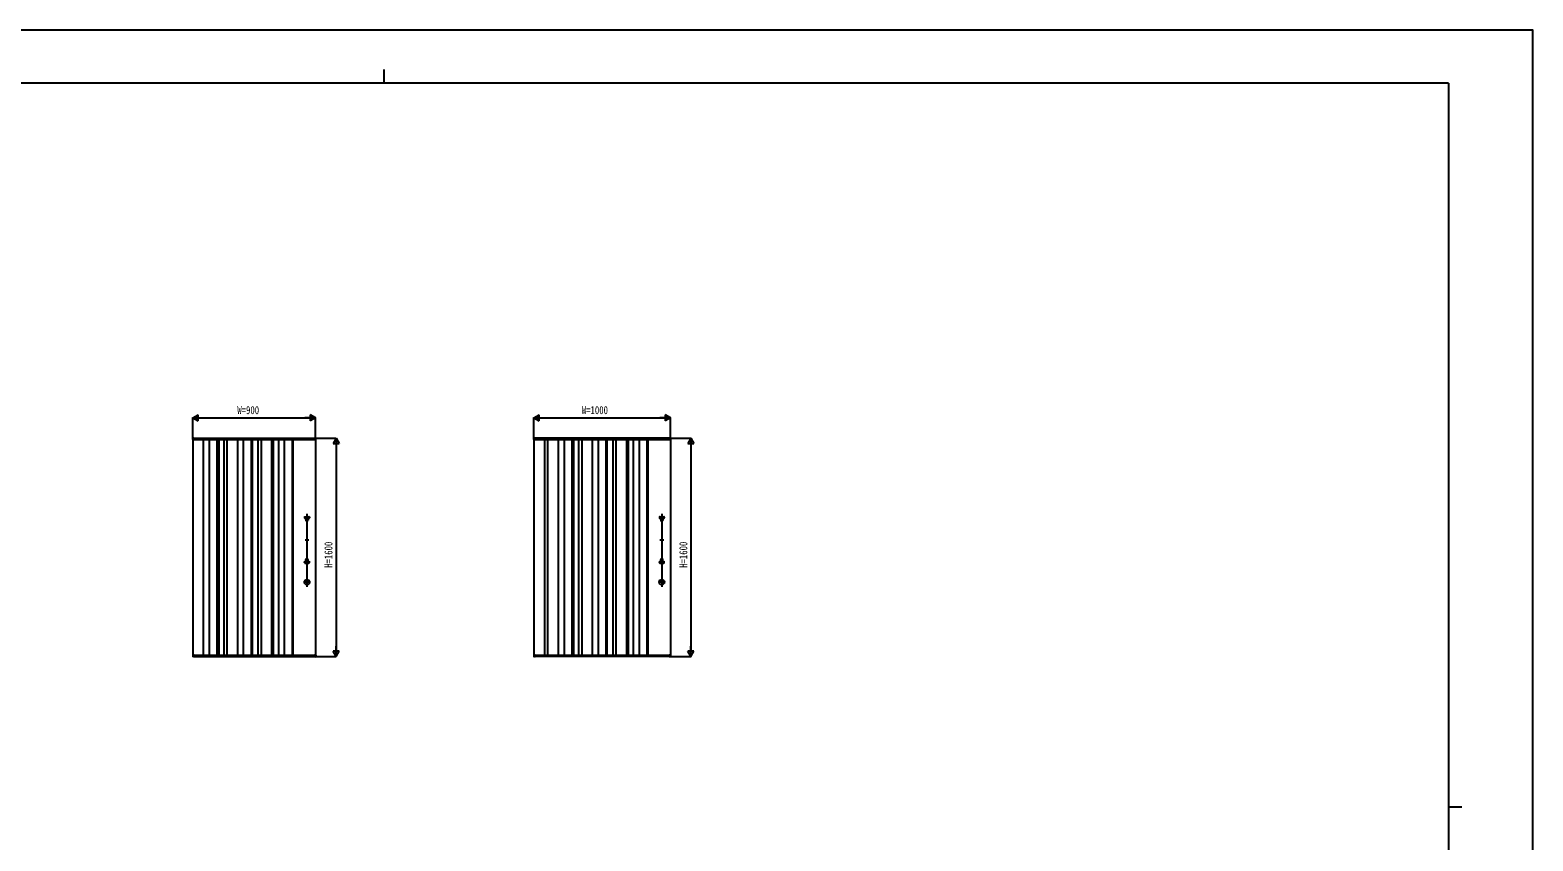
# Model space of a CAD drawing. Units: millimetres, scale not verified. Extents: x -8410 to 8410, y -5940 to 5940.
# Drawn here: x -2602 to 8410, y 0 to 5940 of the extents above; entities that cross this region are included whole.
import ezdxf
from ezdxf.enums import TextEntityAlignment as Align

# ---------------------------------------------------------------- set-up
doc = ezdxf.new("R2010")
doc.units = ezdxf.units.MM
doc.header["$LTSCALE"] = 30
for name, color, linetype in [('0-2_YKK_12', 2, 'Continuous'), ('0-3_YKK_A1', 4, 'Continuous'), ('0-4_YKK_D', 6, 'Continuous'), ('0-5_YKK_ZWAK', 7, 'Continuous')]:
    doc.layers.add(name, color=color, linetype=linetype)
doc.styles.add('ＭＳ ゴシック', font='')
doc.styles.get('ＭＳ ゴシック').set_extended_font_data('MS Gothic')

msp = doc.modelspace()

# ---------------------------------------------------------------- linework, layer by layer
at = {"layer": '0-2_YKK_12'}
for p, q in [((-550.46, 2369), (-595.7, 2369)), ((-557.97, 2360), (-588.86, 2360)), ((-573.46, 2396.84), (-573.46, 1860.54)), ((2049.54, 2369), (2004.3, 2369)), ((2042.03, 2360), (2011.14, 2360)), ((2026.54, 2396.84), (2026.54, 1860.54)), ((-587.72, 2205), (-559.2, 2205)), ((2012.28, 2205), (2040.8, 2205)), ((-550.46, 2041), (-595.7, 2041)), ((-588.84, 2050), (-560.32, 2050)), ((2049.54, 2041), (2004.3, 2041)), ((2011.16, 2050), (2039.68, 2050)), ((-551.08, 1896), (-596.32, 1896)), ((2048.92, 1896), (2003.68, 1896))]:
    msp.add_line(p, q, dxfattribs=at)
at = {"layer": '0-3_YKK_A1'}
for p, q in [((-1410.27, 2946.76), (-1410.27, 2948.64)), ((-1410.27, 2939.92), (-1410.27, 2946.76)), ((-1410.02, 2939.51), (-1410.02, 2939.51)), ((-1410.02, 2939.5), (-1410.02, 2938.69)), ((-1409.96, 2938.45), (-1409.97, 1361.61)), ((-1408.86, 2937.86), (-1409.06, 2937.87)), ((-1403.18, 2950.49), (-1408.86, 2950.14)), ((-1403.18, 2937.51), (-1408.86, 2937.86)), ((-1402.97, 2950.29), (-1402.97, 2948.34)), ((-1402.97, 2950), (-516.97, 2950)), ((-516.97, 2938), (-1402.97, 2938)), ((-1332.96, 2938), (-1332.97, 1362)), ((-1289.96, 2938), (-1289.96, 1362)), ((-1232.96, 2938), (-1232.96, 1362)), ((-1219.96, 2938), (-1219.96, 1362)), ((-1182.96, 2938), (-1182.96, 1362)), ((-1159.96, 2938), (-1159.96, 1362)), ((-1082.96, 2938), (-1082.96, 1362)), ((-1039.96, 2938), (-1039.96, 1362)), ((-982.96, 2938), (-982.96, 1362)), ((-975.96, 2938), (-975.96, 1362)), ((-932.96, 2938), (-932.96, 1362)), ((-909.96, 2938), (-909.96, 1362)), ((-832.96, 2938), (-832.96, 1362)), ((-819.96, 2938), (-819.96, 1362)), ((-782.96, 2938), (-782.96, 1362)), ((-739.96, 2938), (-739.96, 1362)), ((-682.96, 2938), (-682.96, 1362)), ((-675.96, 2938), (-675.96, 1362)), ((-516.97, 2948.34), (-516.97, 2950.29)), ((-516.97, 2947.06), (-516.97, 2948.34)), ((-516.97, 2938.31), (-516.97, 2947.06)), ((-516.97, 2937.71), (-516.97, 2938.31)), ((-511.08, 2950.14), (-516.76, 2950.49)), ((-511.08, 2937.86), (-516.76, 2937.51)), ((-510.88, 2937.87), (-511.08, 2937.86)), ((-509.96, 2938.47), (-509.96, 1361.59)), ((-509.92, 2939.51), (-509.92, 2939.5)), ((-509.92, 2938.69), (-509.92, 2939.5)), ((-509.67, 2948.64), (-509.67, 2946.76)), ((-509.67, 2946.76), (-509.67, 2939.92)), ((1089.74, 2946.76), (1089.74, 2948.64)), ((1089.74, 2939.92), (1089.74, 2946.76)), ((1089.99, 2939.51), (1089.99, 2939.51)), ((1089.99, 2939.5), (1089.99, 2938.69)), ((1090.04, 2938.47), (1090.04, 1361.61)), ((1091.15, 2937.86), (1090.95, 2937.87)), ((1096.83, 2950.49), (1091.15, 2950.14)), ((1096.83, 2937.51), (1091.15, 2937.86)), ((1097.04, 2950.29), (1097.04, 2948.34)), ((2083.04, 2950), (1097.04, 2950)), ((2083.04, 2938), (1097.04, 2938)), ((1167.04, 2938), (1167.04, 1362)), ((1190.04, 2938), (1190.04, 1362)), ((1267.04, 2938), (1267.04, 1362)), ((1310.04, 2938), (1310.04, 1362)), ((1367.04, 2938), (1367.04, 1362)), ((1380.04, 2938), (1380.04, 1362)), ((1417.04, 2938), (1417.04, 1362)), ((1440.04, 2938), (1440.04, 1362)), ((1517.04, 2938), (1517.04, 1362)), ((1560.04, 2938), (1560.04, 1362)), ((1617.04, 2938), (1617.04, 1362)), ((1624.04, 2938), (1624.04, 1362)), ((1667.04, 2938), (1667.04, 1362)), ((1690.04, 2938), (1690.04, 1362)), ((1767.04, 2938), (1767.04, 1362)), ((1780.04, 2938), (1780.04, 1362)), ((1817.04, 2938), (1817.04, 1362)), ((1860.04, 2938), (1860.04, 1362)), ((1917.04, 2938), (1917.04, 1362)), ((1924.04, 2938), (1924.04, 1362)), ((2083.04, 2948.34), (2083.04, 2950.29)), ((2083.04, 2947.06), (2083.04, 2948.34)), ((2083.04, 2938.31), (2083.04, 2947.06)), ((2083.04, 2937.71), (2083.04, 2938.31)), ((2088.93, 2950.14), (2083.25, 2950.49)), ((2088.93, 2937.86), (2083.25, 2937.51)), ((2089.13, 2937.87), (2088.93, 2937.86)), ((2090.04, 2938.44), (2090.04, 1361.61)), ((2090.09, 2939.51), (2090.09, 2939.5)), ((2090.09, 2938.69), (2090.09, 2939.5)), ((2090.34, 2948.64), (2090.34, 2946.76)), ((2090.34, 2946.76), (2090.34, 2939.92)), ((-590.96, 2371), (-590.96, 2367)), ((-590.96, 2371), (-590.96, 2367)), ((-587.96, 2374), (-577.71, 2374)), ((-587.96, 2374), (-577.71, 2374)), ((-577.71, 2346), (-578.46, 2346)), ((-577.71, 2346), (-578.46, 2346)), ((-577.71, 2375.5), (-577.71, 2374)), ((-577.71, 2375.5), (-577.71, 2374)), ((-577.71, 2344.5), (-577.71, 2346)), ((-577.71, 2344.5), (-577.71, 2346)), ((-572.21, 2378.5), (-574.71, 2378.5)), ((-572.21, 2378.5), (-574.71, 2378.5)), ((-572.21, 2341.5), (-574.71, 2341.5)), ((-572.21, 2341.5), (-574.71, 2341.5)), ((-569.21, 2344.5), (-569.21, 2346)), ((-568.46, 2346), (-569.21, 2346)), ((-569.21, 2344.5), (-569.21, 2346)), ((-568.46, 2346), (-569.21, 2346)), ((-568.83, 2374), (-558.58, 2374)), ((-568.83, 2374), (-558.58, 2374)), ((-565.46, 2364), (-565.46, 2349)), ((-565.46, 2364), (-558.96, 2364)), ((-565.46, 2364), (-565.46, 2349)), ((-565.46, 2364), (-558.96, 2364)), ((-565.08, 2364), (-558.58, 2364)), ((-565.08, 2364), (-558.58, 2364)), ((-555.96, 2371), (-555.96, 2367)), ((-555.96, 2371), (-555.96, 2367)), ((2009.04, 2371), (2009.04, 2367)), ((2009.04, 2371), (2009.04, 2367)), ((2012.04, 2374), (2022.29, 2374)), ((2012.04, 2374), (2022.29, 2374)), ((2022.29, 2346), (2021.54, 2346)), ((2022.29, 2346), (2021.54, 2346)), ((2022.29, 2375.5), (2022.29, 2374)), ((2022.29, 2375.5), (2022.29, 2374)), ((2022.29, 2344.5), (2022.29, 2346)), ((2022.29, 2344.5), (2022.29, 2346)), ((2027.79, 2378.5), (2025.29, 2378.5)), ((2027.79, 2378.5), (2025.29, 2378.5)), ((2027.79, 2341.5), (2025.29, 2341.5)), ((2027.79, 2341.5), (2025.29, 2341.5)), ((2030.79, 2344.5), (2030.79, 2346)), ((2031.54, 2346), (2030.79, 2346)), ((2030.79, 2344.5), (2030.79, 2346)), ((2031.54, 2346), (2030.79, 2346)), ((2031.17, 2374), (2041.42, 2374)), ((2031.17, 2374), (2041.42, 2374)), ((2034.54, 2364), (2034.54, 2349)), ((2034.54, 2364), (2041.04, 2364)), ((2034.54, 2364), (2034.54, 2349)), ((2034.54, 2364), (2041.04, 2364)), ((2034.92, 2364), (2041.42, 2364)), ((2034.92, 2364), (2041.42, 2364)), ((2044.04, 2371), (2044.04, 2367)), ((2044.04, 2371), (2044.04, 2367)), ((-590.96, 2039), (-590.96, 2043)), ((-590.96, 2039), (-590.96, 2043)), ((-587.96, 2036), (-577.71, 2036)), ((-587.96, 2036), (-577.71, 2036)), ((-577.71, 2064), (-578.46, 2064)), ((-577.71, 2064), (-578.46, 2064)), ((-577.71, 2065.5), (-577.71, 2064)), ((-577.71, 2065.5), (-577.71, 2064)), ((-577.71, 2034.5), (-577.71, 2036)), ((-577.71, 2034.5), (-577.71, 2036)), ((-572.21, 2068.5), (-574.71, 2068.5)), ((-572.21, 2068.5), (-574.71, 2068.5)), ((-572.21, 2031.5), (-574.71, 2031.5)), ((-572.21, 2031.5), (-574.71, 2031.5)), ((-569.21, 2065.5), (-569.21, 2064)), ((-569.21, 2065.5), (-569.21, 2064)), ((-568.46, 2064), (-569.21, 2064)), ((-568.46, 2064), (-569.21, 2064)), ((-568.83, 2036), (-558.58, 2036)), ((-568.83, 2036), (-558.58, 2036)), ((-565.46, 2046), (-565.46, 2061)), ((-565.46, 2046), (-565.46, 2061)), ((-565.46, 2046), (-558.96, 2046)), ((-565.46, 2046), (-558.96, 2046)), ((-565.08, 2046), (-558.58, 2046)), ((-565.08, 2046), (-558.58, 2046)), ((-555.96, 2039), (-555.96, 2043)), ((-555.96, 2039), (-555.96, 2043)), ((2009.04, 2039), (2009.04, 2043)), ((2009.04, 2039), (2009.04, 2043)), ((2012.04, 2036), (2022.29, 2036)), ((2012.04, 2036), (2022.29, 2036)), ((2022.29, 2064), (2021.54, 2064)), ((2022.29, 2064), (2021.54, 2064)), ((2022.29, 2065.5), (2022.29, 2064)), ((2022.29, 2065.5), (2022.29, 2064)), ((2022.29, 2034.5), (2022.29, 2036)), ((2022.29, 2034.5), (2022.29, 2036)), ((2027.79, 2068.5), (2025.29, 2068.5)), ((2027.79, 2068.5), (2025.29, 2068.5)), ((2027.79, 2031.5), (2025.29, 2031.5)), ((2027.79, 2031.5), (2025.29, 2031.5)), ((2030.79, 2065.5), (2030.79, 2064)), ((2030.79, 2065.5), (2030.79, 2064)), ((2031.54, 2064), (2030.79, 2064)), ((2031.54, 2064), (2030.79, 2064)), ((2031.17, 2036), (2041.42, 2036)), ((2031.17, 2036), (2041.42, 2036)), ((2034.54, 2046), (2034.54, 2061)), ((2034.54, 2046), (2034.54, 2061)), ((2034.54, 2046), (2041.04, 2046)), ((2034.54, 2046), (2041.04, 2046)), ((2034.92, 2046), (2041.42, 2046)), ((2034.92, 2046), (2041.42, 2046)), ((2044.04, 2039), (2044.04, 2043)), ((2044.04, 2039), (2044.04, 2043)), ((-1410.3, 1360.09), (-1410.3, 1353.25)), ((-1410.3, 1353.25), (-1410.3, 1351.37)), ((-1410.05, 1360.51), (-1410.05, 1361.32)), ((-1410.05, 1360.51), (-1410.05, 1360.5)), ((-1408.89, 1362.15), (-1409.09, 1362.14)), ((-1403.21, 1362.5), (-1408.89, 1362.15)), ((-1403.21, 1349.52), (-1408.89, 1349.87)), ((-1403, 1349.72), (-1403, 1351.67)), ((-1403, 1350), (-516.94, 1350)), ((-1402.97, 1362), (-516.94, 1362)), ((-516.94, 1349.72), (-516.94, 1351.67)), ((-516.73, 1362.5), (-511.05, 1362.15)), ((-516.73, 1349.52), (-511.05, 1349.87)), ((-511.05, 1362.15), (-510.85, 1362.14)), ((-509.89, 1360.51), (-509.89, 1361.32)), ((-509.89, 1360.51), (-509.89, 1360.5)), ((-509.64, 1360.09), (-509.64, 1353.25)), ((-509.64, 1353.25), (-509.64, 1351.37)), ((1089.71, 1360.09), (1089.71, 1353.25)), ((1089.71, 1353.25), (1089.71, 1351.37)), ((1089.96, 1360.51), (1089.96, 1361.32)), ((1089.96, 1360.51), (1089.96, 1360.5)), ((1091.12, 1362.15), (1090.92, 1362.14)), ((1096.8, 1362.5), (1091.12, 1362.15)), ((1096.8, 1349.52), (1091.12, 1349.87)), ((1097.01, 1349.72), (1097.01, 1351.67)), ((2083.07, 1350), (1097.01, 1350)), ((1097.04, 1362), (2083.07, 1362)), ((2083.07, 1349.72), (2083.07, 1351.67)), ((2083.28, 1362.5), (2088.96, 1362.15)), ((2083.28, 1349.52), (2088.96, 1349.87)), ((2088.96, 1362.15), (2089.16, 1362.14)), ((2090.12, 1360.51), (2090.12, 1361.32)), ((2090.12, 1360.51), (2090.12, 1360.5)), ((2090.37, 1360.09), (2090.37, 1353.25)), ((2090.37, 1353.25), (2090.37, 1351.37))]:
    msp.add_line(p, q, dxfattribs=at)
for points in [[(-1402.97, 2948.34), (-1402.97, 2947.06), (-1402.97, 2938.31), (-1402.97, 2937.71)], [(1097.04, 2948.34), (1097.04, 2947.06), (1097.04, 2938.31), (1097.04, 2937.71)], [(-587.96, 2364), (-581.46, 2364), (-581.46, 2349)], [(-587.96, 2364), (-581.46, 2364), (-581.46, 2349)], [(-569.21, 2375.5), (-569.21, 2374), (-558.96, 2374)], [(-569.21, 2375.5), (-569.21, 2374), (-558.96, 2374)], [(2012.04, 2364), (2018.54, 2364), (2018.54, 2349)], [(2012.04, 2364), (2018.54, 2364), (2018.54, 2349)], [(2030.79, 2375.5), (2030.79, 2374), (2041.04, 2374)], [(2030.79, 2375.5), (2030.79, 2374), (2041.04, 2374)], [(-587.96, 2046), (-581.46, 2046), (-581.46, 2061)], [(-587.96, 2046), (-581.46, 2046), (-581.46, 2061)], [(-569.21, 2034.5), (-569.21, 2036), (-558.96, 2036)], [(-569.21, 2034.5), (-569.21, 2036), (-558.96, 2036)], [(2012.04, 2046), (2018.54, 2046), (2018.54, 2061)], [(2012.04, 2046), (2018.54, 2046), (2018.54, 2061)], [(2030.79, 2034.5), (2030.79, 2036), (2041.04, 2036)], [(2030.79, 2034.5), (2030.79, 2036), (2041.04, 2036)], [(-1403, 1351.67), (-1403, 1352.95), (-1403, 1361.7), (-1403, 1362.3)], [(-516.94, 1351.67), (-516.94, 1352.95), (-516.94, 1361.7), (-516.94, 1362.3)], [(1097.01, 1351.67), (1097.01, 1352.95), (1097.01, 1361.7), (1097.01, 1362.3)], [(2083.07, 1351.67), (2083.07, 1352.95), (2083.07, 1361.7), (2083.07, 1362.3)]]:
    msp.add_lwpolyline(points, dxfattribs=at)
for centre in [(-573.46, 1896), (-573.46, 1896), (2026.54, 1896), (2026.54, 1896)]:
    msp.add_circle(centre, 19, dxfattribs=at)
for centre, radius, start, end in [((-1408.77, 2948.64), 1.5, 93.5, 180), ((-1409.77, 2939.92), 0.5, 180, 239.5472), ((-1409.12, 2938.77), 0.899, 184.96451, 275.08436), ((-1403.17, 2950.29), 0.2, 0, 93.5), ((-1403.17, 2937.71), 0.2, 266.5, 0), ((-516.77, 2950.29), 0.2, 86.5, 180), ((-516.77, 2937.71), 0.2, 180, 273.5), ((-511.17, 2948.64), 1.5, 0, 86.5), ((-510.78, 2938.73), 0.859, 263.28535, 357.42347), ((-510.17, 2939.92), 0.5, 300.4528, 0), ((1091.24, 2948.64), 1.5, 93.5, 180), ((1090.24, 2939.92), 0.5, 180, 239.5472), ((1090.89, 2938.77), 0.899, 184.96451, 275.08436), ((1096.84, 2950.29), 0.2, 0, 93.5), ((1096.84, 2937.71), 0.2, 266.5, 0), ((2083.24, 2950.29), 0.2, 86.5, 180), ((2083.24, 2937.71), 0.2, 180, 273.5), ((2088.84, 2948.64), 1.5, 0, 86.5), ((2089.23, 2938.73), 0.859, 263.28535, 357.42347), ((2089.84, 2939.92), 0.5, 300.4528, 0), ((-587.96, 2371), 3, 90, 180), ((-587.96, 2371), 3, 90, 180), ((-587.96, 2367), 3, 180, 270), ((-587.96, 2367), 3, 180, 270), ((-578.46, 2349), 3, 180, 270), ((-578.46, 2349), 3, 180, 270), ((-574.71, 2375.5), 3, 90, 180), ((-574.71, 2375.5), 3, 90, 180), ((-574.71, 2344.5), 3, 180, 270), ((-574.71, 2344.5), 3, 180, 270), ((-572.21, 2375.5), 3, 0, 90), ((-572.21, 2375.5), 3, 0, 90), ((-572.21, 2344.5), 3, 270, 0), ((-572.21, 2344.5), 3, 270, 0), ((-568.46, 2349), 3, 270, 0), ((-568.46, 2349), 3, 270, 0), ((-558.96, 2371), 3, 0, 90), ((-558.96, 2371), 3, 0, 90), ((-558.96, 2367), 3, 270, 0), ((-558.96, 2367), 3, 270, 0), ((2012.04, 2371), 3, 90, 180), ((2012.04, 2371), 3, 90, 180), ((2012.04, 2367), 3, 180, 270), ((2012.04, 2367), 3, 180, 270), ((2021.54, 2349), 3, 180, 270), ((2021.54, 2349), 3, 180, 270), ((2025.29, 2375.5), 3, 90, 180), ((2025.29, 2375.5), 3, 90, 180), ((2025.29, 2344.5), 3, 180, 270), ((2025.29, 2344.5), 3, 180, 270), ((2027.79, 2375.5), 3, 0, 90), ((2027.79, 2375.5), 3, 0, 90), ((2027.79, 2344.5), 3, 270, 0), ((2027.79, 2344.5), 3, 270, 0), ((2031.54, 2349), 3, 270, 0), ((2031.54, 2349), 3, 270, 0), ((2041.04, 2371), 3, 0, 90), ((2041.04, 2371), 3, 0, 90), ((2041.04, 2367), 3, 270, 0), ((2041.04, 2367), 3, 270, 0), ((-587.96, 2043), 3, 90, 180), ((-587.96, 2043), 3, 90, 180), ((-587.96, 2039), 3, 180, 270), ((-587.96, 2039), 3, 180, 270), ((-578.46, 2061), 3, 90, 180), ((-578.46, 2061), 3, 90, 180), ((-574.71, 2065.5), 3, 90, 180), ((-574.71, 2065.5), 3, 90, 180), ((-574.71, 2034.5), 3, 180, 270), ((-574.71, 2034.5), 3, 180, 270), ((-572.21, 2065.5), 3, 0, 90), ((-572.21, 2065.5), 3, 0, 90), ((-572.21, 2034.5), 3, 270, 0), ((-572.21, 2034.5), 3, 270, 0), ((-568.46, 2061), 3, 0, 90), ((-568.46, 2061), 3, 0, 90), ((-558.96, 2043), 3, 0, 90), ((-558.96, 2043), 3, 0, 90), ((-558.96, 2039), 3, 270, 0), ((-558.96, 2039), 3, 270, 0), ((2012.04, 2043), 3, 90, 180), ((2012.04, 2043), 3, 90, 180), ((2012.04, 2039), 3, 180, 270), ((2012.04, 2039), 3, 180, 270), ((2021.54, 2061), 3, 90, 180), ((2021.54, 2061), 3, 90, 180), ((2025.29, 2065.5), 3, 90, 180), ((2025.29, 2065.5), 3, 90, 180), ((2025.29, 2034.5), 3, 180, 270), ((2025.29, 2034.5), 3, 180, 270), ((2027.79, 2065.5), 3, 0, 90), ((2027.79, 2065.5), 3, 0, 90), ((2027.79, 2034.5), 3, 270, 0), ((2027.79, 2034.5), 3, 270, 0), ((2031.54, 2061), 3, 0, 90), ((2031.54, 2061), 3, 0, 90), ((2041.04, 2043), 3, 0, 90), ((2041.04, 2043), 3, 0, 90), ((2041.04, 2039), 3, 270, 0), ((2041.04, 2039), 3, 270, 0), ((-1409.8, 1360.09), 0.5, 120.4528, 180), ((-1408.8, 1351.37), 1.5, 180, 266.5), ((-1409.15, 1361.24), 0.899, 84.91564, 175.03549), ((-1403.2, 1362.3), 0.2, 0, 93.5), ((-1403.2, 1349.72), 0.2, 266.5, 0), ((-516.74, 1362.3), 0.2, 86.5, 180), ((-516.74, 1349.72), 0.2, 180, 273.5), ((-511.14, 1351.37), 1.5, 273.5, 0), ((-510.79, 1361.24), 0.899, 4.96451, 95.08436), ((-510.14, 1360.09), 0.5, 0, 59.5472), ((1090.21, 1360.09), 0.5, 120.4528, 180), ((1091.21, 1351.37), 1.5, 180, 266.5), ((1090.86, 1361.24), 0.899, 84.91564, 175.03549), ((1096.81, 1362.3), 0.2, 0, 93.5), ((1096.81, 1349.72), 0.2, 266.5, 0), ((2083.27, 1362.3), 0.2, 86.5, 180), ((2083.27, 1349.72), 0.2, 180, 273.5), ((2088.87, 1351.37), 1.5, 273.5, 0), ((2089.22, 1361.24), 0.899, 4.96451, 95.08436), ((2089.87, 1360.09), 0.5, 0, 59.5472)]:
    msp.add_arc(centre, radius, start, end, dxfattribs=at)
at = {"layer": '0-4_YKK_D'}
for p, q in [((-1409.96, 3100), (-1370.99, 3122.5)), ((-1409.96, 2951), (-1409.96, 3101)), ((-1409.96, 3100), (-1370.99, 3077.5)), ((-1409.96, 3100), (-1332.02, 3100)), ((-1370.99, 3077.5), (-1370.99, 3122.5)), ((-1364.96, 3100), (-554.96, 3100)), ((-509.96, 3100), (-587.9, 3100)), ((-509.96, 3100), (-548.93, 3122.5)), ((-548.93, 3122.5), (-548.93, 3077.5)), ((-509.96, 3100), (-548.93, 3077.5)), ((-509.96, 2951), (-509.96, 3101)), ((1090.04, 3100), (1129.01, 3122.5)), ((1090.04, 2951), (1090.04, 3101)), ((1090.04, 3100), (1129.01, 3077.5)), ((1090.04, 3100), (1167.98, 3100)), ((1129.01, 3077.5), (1129.01, 3122.5)), ((1135.04, 3100), (2045.04, 3100)), ((2090.04, 3100), (2012.1, 3100)), ((2090.04, 3100), (2051.07, 3122.5)), ((2051.07, 3122.5), (2051.07, 3077.5)), ((2090.04, 3100), (2051.07, 3077.5)), ((2090.04, 2951), (2090.04, 3101)), ((-508.96, 2950), (-358.96, 2950)), ((-359.96, 2950), (-382.46, 2911.03)), ((-382.46, 2911.03), (-337.46, 2911.03)), ((-359.96, 2950), (-337.46, 2911.03)), ((-359.96, 2950), (-359.96, 2872.06)), ((-359.96, 2905), (-359.96, 1395)), ((2091.04, 2950), (2241.04, 2950)), ((2240.04, 2950), (2217.54, 2911.03)), ((2217.54, 2911.03), (2262.54, 2911.03)), ((2240.04, 2950), (2262.54, 2911.03)), ((2240.04, 2950), (2240.04, 2872.06)), ((2240.04, 2905), (2240.04, 1395)), ((-508.96, 1350), (-358.96, 1350)), ((-359.96, 1350), (-382.46, 1388.97)), ((-337.46, 1388.97), (-382.46, 1388.97)), ((-359.96, 1350), (-359.96, 1427.94)), ((-359.96, 1350), (-337.46, 1388.97)), ((2091.04, 1350), (2241.04, 1350)), ((2240.04, 1350), (2217.54, 1388.97)), ((2262.54, 1388.97), (2217.54, 1388.97)), ((2240.04, 1350), (2240.04, 1427.94)), ((2240.04, 1350), (2262.54, 1388.97))]:
    msp.add_line(p, q, dxfattribs=at)
at = {"layer": '0-5_YKK_ZWAK'}
for p, q in [((-9.96, 5650), (-9.96, 5550)), ((7790.04, 5550), (-7809.96, 5550)), ((7790.04, 5550), (7790.04, -5050)), ((7790.04, 250), (7890.04, 250))]:
    msp.add_line(p, q, dxfattribs=at)
msp.add_lwpolyline([(-8410, -5940), (8410, -5940), (8410, 5940), (-8410, 5940)], close=True, dxfattribs=at)

# ---------------------------------------------------------------- texts
at = {"layer": '0-4_YKK_D', "style": 'ＭＳ ゴシック', "width": 0.8}
for s, p in [('W=900', (-1083.69, 3109)), ('W=1000', (1440.71, 3109))]:
    msp.add_text(s, height=58.65, dxfattribs=at).set_placement(p, align=Align.BOTTOM_LEFT)
for p in [(-368.96, 2000.67), (2231.04, 2000.67)]:
    msp.add_text('H=1600', height=58.65, rotation=90, dxfattribs=at).set_placement(p, align=Align.BOTTOM_LEFT)

doc.saveas('drawing.dxf')
